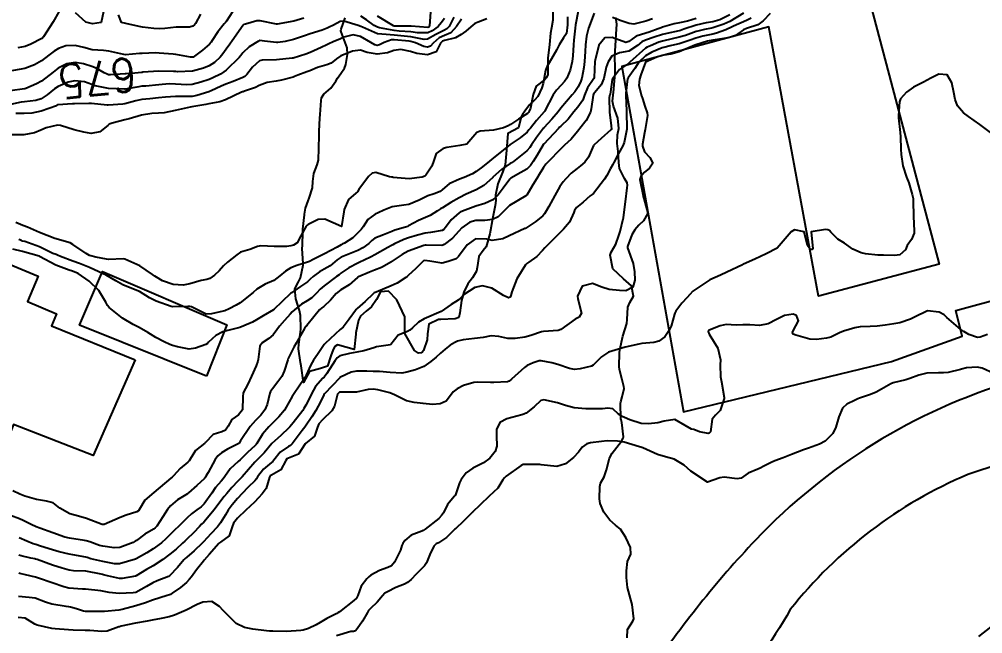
# Model space of a CAD drawing. Header units: metres. Extents: x 292545 to 299085, y 7450245 to 7463078.
# Drawn here: x 296069.5 to 296184.4, y 7459471.9 to 7459545.2 of the extents above; entities that cross this region are included whole.
import ezdxf
from ezdxf.enums import TextEntityAlignment as Align

# ---------------------------------------------------------------- set-up
doc = ezdxf.new("R2010")
doc.units = ezdxf.units.M
for name, color, linetype in [('Cotas', 45, 'Continuous'), ('Curvas de Nivel 1m', 11, 'Continuous'), ('Curvas de Nivel 5m', 15, 'Continuous'), ('Edificações', 30, 'Continuous'), ('Vias Primárias', 230, 'Continuous')]:
    doc.layers.add(name, color=color, linetype=linetype)
doc.styles.add('Style-STANDARD', font='STANDARD.shx')

msp = doc.modelspace()

# ---------------------------------------------------------------- linework, layer by layer
at = {"layer": 'Curvas de Nivel 1m', "flags": 128}
for points, elevation in [([(296095.26, 7459546.64), (296094.18, 7459544.99), (296094.03, 7459544.8), (296093.9, 7459544.66), (296093.12, 7459543.71), (296092.47, 7459542.68), (296092.35, 7459542.48), (296092.15, 7459542.23), (296091.31, 7459541.52), (296090.2, 7459540.7), (296090.15, 7459540.67), (296090.12, 7459540.67), (296090.09, 7459540.67), (296089.88, 7459540.7), (296088.13, 7459541.01), (296087.82, 7459541.04), (296086.13, 7459541.17), (296085.7, 7459541.18), (296084.13, 7459541.12), (296083.8, 7459541.11), (296082.13, 7459540.98), (296081.93, 7459541), (296080.13, 7459541.41), (296079.5, 7459541.46), (296078.13, 7459541.57), (296077.15, 7459541.85), (296076.14, 7459542.09), (296075, 7459542.02), (296074.14, 7459541.71), (296073.62, 7459541.41), (296072.97, 7459540.91), (296072.12, 7459540.26), (296071.28, 7459539.76), (296070.11, 7459539.33), (296068.1, 7459538.97)], 676), ([(296138, 7459545.94), (296137.36, 7459544.15), (296137.12, 7459543.19), (296137, 7459542.15), (296136.94, 7459541.34), (296136.86, 7459540.15), (296136.8, 7459539.46), (296136.56, 7459538.16), (296136.43, 7459537.82), (296136.09, 7459537.14), (296135.7, 7459536.54), (296135.38, 7459536.17), (296134.06, 7459534.58), (296133.74, 7459534.18), (296132.97, 7459533.27), (296132.02, 7459532.25), (296132.01, 7459532.23), (296131.99, 7459532.21), (296131.13, 7459531.1), (296130.54, 7459530.22), (296130.33, 7459529.89), (296130, 7459529.49), (296128.41, 7459528.25), (296128.15, 7459528.09), (296127.98, 7459527.98), (296126.97, 7459527.27), (296125.95, 7459526.35), (296125.92, 7459526.32), (296125.88, 7459526.28), (296124.87, 7459525.37), (296123.94, 7459524.87), (296122.74, 7459524.32), (296121.93, 7459523.9), (296120.93, 7459523.33), (296119.92, 7459522.71), (296119.69, 7459522.58), (296119.32, 7459522.36), (296118.46, 7459521.81), (296117.9, 7459521.56), (296117.08, 7459521.2), (296115.89, 7459520.55), (296115.79, 7459520.5), (296115.52, 7459520.4), (296114.26, 7459520.03), (296113.88, 7459519.88), (296112.91, 7459519.47), (296111.87, 7459519.08), (296111.51, 7459518.81), (296111.15, 7459518.46), (296110.41, 7459517.92), (296109.85, 7459517.63), (296109.02, 7459517.31), (296107.85, 7459516.82), (296107.36, 7459516.5), (296106.54, 7459515.8), (296105.83, 7459515.38), (296105.26, 7459515.09), (296104.51, 7459514.53), (296104.15, 7459514.19), (296103.81, 7459513.89), (296103.01, 7459513.34), (296101.93, 7459512.56), (296101.85, 7459512.51), (296101.79, 7459512.47), (296099.83, 7459510.59), (296099.8, 7459510.56), (296099.77, 7459510.54), (296098.54, 7459509.82), (296097.75, 7459509.34), (296097.28, 7459509.08), (296096.25, 7459508.63), (296095.74, 7459508.45), (296094.32, 7459508.07), (296093.74, 7459507.9), (296092.91, 7459507.49), (296092.03, 7459506.68), (296091.89, 7459506.51), (296091.72, 7459506.41), (296090.46, 7459505.95), (296089.71, 7459505.83), (296088.32, 7459506.11), (296087.72, 7459506.3), (296087.4, 7459506.41), (296086.72, 7459506.74), (296085.73, 7459507.26), (296084.79, 7459507.82), (296083.74, 7459508.43), (296083.04, 7459508.79), (296081.75, 7459509.54), (296080.18, 7459510.82), (296079.99, 7459511.04), (296079.78, 7459511.44), (296078.95, 7459512.84), (296077.8, 7459513.98), (296076.46, 7459514.86), (296075.82, 7459515.14), (296075.42, 7459515.27), (296073.83, 7459515.86), (296071.86, 7459516.92), (296071.84, 7459516.93), (296071.83, 7459516.94), (296069.85, 7459517.5), (296068.67, 7459517.77)], 669), ([(296133.07, 7459546.2), (296133.08, 7459545.1), (296132.92, 7459544.2), (296132.82, 7459543.54), (296132.68, 7459542.2), (296132.5, 7459540.58), (296132.49, 7459540.2), (296132.48, 7459538.58), (296132.31, 7459538.21), (296132.22, 7459538.08), (296132.1, 7459537.98), (296131.1, 7459537.21), (296130.75, 7459536.22), (296130.43, 7459534.6), (296130.28, 7459534.23), (296130.19, 7459534.09), (296130.05, 7459533.97), (296128.98, 7459533.3), (296128.03, 7459532.64), (296127.77, 7459532.51), (296127.2, 7459532.26), (296126.02, 7459531.97), (296124.44, 7459531.87), (296124.02, 7459531.68), (296122.83, 7459530.32), (296122, 7459530.13), (296120.43, 7459529.91), (296120, 7459529.8), (296119.17, 7459529.18), (296118.9, 7459528.36), (296118.64, 7459527.69), (296117.96, 7459526.62), (296117.84, 7459526.49), (296117.49, 7459526.38), (296115.95, 7459526.17), (296114.04, 7459526.34), (296113.95, 7459526.35), (296113.88, 7459526.35), (296113.61, 7459526.42), (296111.96, 7459526.93), (296111.56, 7459526.85), (296111.12, 7459526.45), (296109.94, 7459524.88), (296109.78, 7459524.63), (296109.59, 7459524.47), (296108.72, 7459523.69), (296108.2, 7459522.49), (296108.15, 7459522.24), (296107.88, 7459520.49), (296105.9, 7459521.37), (296105.1, 7459521.33), (296103.89, 7459520.72), (296103.78, 7459520.65), (296103.68, 7459520.54), (296103.04, 7459519.38), (296102.59, 7459518.55), (296102.15, 7459518.27), (296101.86, 7459518.17), (296101.37, 7459518.08), (296099.86, 7459518.09), (296098.27, 7459518.19), (296097.86, 7459518.1), (296096.95, 7459517.72), (296095.85, 7459517.41), (296095.39, 7459517.1), (296094.85, 7459516.65), (296094.28, 7459516.22), (296093.83, 7459515.77), (296093.3, 7459515.19), (296092.75, 7459514.67), (296092.2, 7459514.28), (296091.81, 7459514.17), (296091.15, 7459514.04), (296089.8, 7459513.66), (296089.02, 7459513.5), (296087.8, 7459513.55), (296086.53, 7459514.02), (296085.81, 7459514.44), (296085.62, 7459514.56), (296085.33, 7459514.76), (296083.83, 7459515.77), (296082.05, 7459516.58), (296081.84, 7459516.62), (296080.13, 7459516.53), (296079.84, 7459516.57), (296078.6, 7459516.84), (296077.99, 7459516.99), (296077.84, 7459517.04), (296077.42, 7459517.28), (296075.86, 7459518.35), (296075.51, 7459518.52), (296074.27, 7459518.89), (296073.86, 7459519.01), (296073.7, 7459519.06), (296071.88, 7459519.76), (296070.42, 7459520.4), (296069.89, 7459520.62), (296069.03, 7459520.95)], 671), ([(296074.18, 7459546.08), (296073.5, 7459544.9), (296072.33, 7459543.09), (296072.18, 7459542.92), (296072.17, 7459542.9), (296072.15, 7459542.9), (296070.84, 7459542.24), (296070.14, 7459541.96), (296069.28, 7459541.8)], 677), ([(296159.02, 7459545.89), (296158.18, 7459545.03), (296157.54, 7459544.55), (296156.17, 7459544.09), (296155.81, 7459543.93), (296154.86, 7459543.25), (296154.16, 7459543.04), (296153.25, 7459542.87), (296152.15, 7459542.71), (296151.54, 7459542.59), (296150.15, 7459542.14), (296150.03, 7459542.1), (296149.75, 7459542), (296148.14, 7459541.3), (296147.14, 7459541.03), (296146.13, 7459540.87), (296145.5, 7459540.68), (296144.12, 7459540.07), (296143.59, 7459538.58), (296143.41, 7459538.07), (296143.34, 7459537.32), (296143.67, 7459536.07), (296143.77, 7459535.76), (296144.06, 7459534.83), (296144.33, 7459534.06), (296144.39, 7459533.72), (296144.1, 7459532.07), (296144.02, 7459531.67), (296143.78, 7459530.3), (296143.78, 7459530.07), (296144, 7459529.39), (296144.65, 7459528.72), (296145.03, 7459528.05), (296144.61, 7459527.43), (296143.97, 7459526.91), (296143.59, 7459526.44), (296143.48, 7459526.07), (296143.85, 7459524.16), (296143.87, 7459524.07), (296143.93, 7459523.84), (296144.41, 7459522.06), (296143.89, 7459521.15), (296143.34, 7459520.63), (296142.87, 7459520.08), (296142.49, 7459519.47), (296141.98, 7459518.09), (296142.01, 7459517.94), (296142.66, 7459516.08), (296142.84, 7459515.07), (296142.87, 7459514.08), (296142.64, 7459513.24), (296141.8, 7459512.82), (296141.05, 7459512.85), (296139.8, 7459512.96), (296138.94, 7459513.26), (296137.81, 7459513.69), (296136.58, 7459513.38), (296136.04, 7459512.16), (296136.08, 7459511.86), (296136.52, 7459510.15), (296136.23, 7459509.68), (296135.76, 7459509.41), (296134.06, 7459508.19), (296133.74, 7459508.06), (296131.99, 7459507.96), (296131.74, 7459507.92), (296130.48, 7459507.48), (296129.73, 7459507.3), (296128.61, 7459507.12), (296127.73, 7459507.11), (296126.66, 7459507.35), (296125.73, 7459507.43), (296124.77, 7459507.25), (296123.73, 7459507.12), (296122.39, 7459506.98), (296121.73, 7459506.79), (296121.41, 7459506.65), (296120.86, 7459506.34), (296120.23, 7459505.83), (296119.71, 7459505.38), (296119.16, 7459504.9), (296118.53, 7459504.37), (296117.69, 7459503.8), (296116.69, 7459503.39), (296115.68, 7459503.09), (296115.09, 7459502.99), (296113.68, 7459503.06), (296112.42, 7459503.18), (296111.68, 7459503.2), (296110.92, 7459503.21), (296109.68, 7459503.23), (296109.05, 7459503.11), (296107.77, 7459502.49), (296107.7, 7459502.46), (296107.67, 7459502.43), (296105.87, 7459500.52), (296105.78, 7459500.39), (296105.65, 7459500.11), (296105.11, 7459499.04), (296104.83, 7459498.53), (296104.35, 7459497.79), (296103.6, 7459496.67), (296103.52, 7459496.54), (296103.21, 7459496.16), (296101.99, 7459494.56), (296101.8, 7459494.35), (296101.58, 7459494.22), (296100.58, 7459493.57), (296099.8, 7459492.59), (296099.7, 7459492.44), (296099.55, 7459492.33), (296098.59, 7459491.55), (296097.88, 7459490.61), (296097.74, 7459490.39), (296097.53, 7459490.16), (296096.74, 7459489.39), (296096.03, 7459488.63), (296095.5, 7459488.05), (296094.85, 7459487.29), (296094.37, 7459486.65), (296094.03, 7459486.1), (296093.47, 7459485.14), (296093.11, 7459484.67), (296092.3, 7459483.82), (296091.44, 7459482.86), (296091.35, 7459482.77), (296091.27, 7459482.69), (296090.31, 7459481.81), (296089.42, 7459481.03), (296089.25, 7459480.88), (296089.09, 7459480.71), (296088.32, 7459479.8), (296087.39, 7459478.81), (296087.27, 7459478.73), (296085.91, 7459478.22), (296085.38, 7459477.97), (296084.62, 7459477.53), (296083.36, 7459476.82), (296083.33, 7459476.82), (296083.03, 7459476.79), (296081.36, 7459476.72), (296080.16, 7459476.82), (296079.37, 7459476.97), (296079.2, 7459477), (296077.37, 7459477.22), (296076.99, 7459477.23), (296075.37, 7459477.33), (296074.78, 7459477.48), (296073.38, 7459477.97), (296071.76, 7459478.54), (296071.39, 7459478.66), (296070.2, 7459478.94), (296069.52, 7459479.07), (296069.39, 7459479.11)], 664), ([(296155.84, 7459545.93), (296154.18, 7459544.94), (296153.5, 7459544.63), (296152.18, 7459544.2), (296151.99, 7459544.16), (296151.16, 7459543.98), (296150.36, 7459543.8), (296150.17, 7459543.74), (296148.89, 7459543.28), (296148.16, 7459543.06), (296147.32, 7459542.86), (296146.15, 7459542.6), (296145.73, 7459542.47), (296144.75, 7459542.05), (296144.33, 7459541.87), (296144.14, 7459541.75), (296142.26, 7459540.09), (296142.2, 7459540.02), (296142.12, 7459539.94), (296141.02, 7459539.2), (296140.21, 7459538.11), (296140.18, 7459538.03), (296140.09, 7459537.42), (296139.91, 7459536.28), (296139.86, 7459536.11), (296139.79, 7459535.84), (296139.85, 7459534.11), (296140.03, 7459532.51), (296140.07, 7459532.11), (296140.07, 7459532.07), (296140.02, 7459532.01), (296138.86, 7459530.97), (296138, 7459530.22), (296137.97, 7459530.18), (296137.94, 7459530.14), (296137.36, 7459528.77), (296136.9, 7459528.15), (296136.4, 7459527.73), (296135.97, 7459527.41), (296135.29, 7459526.84), (296134.62, 7459526.17), (296134.31, 7459525.81), (296133.94, 7459525.27), (296133.31, 7459524.19), (296132.6, 7459522.88), (296132.23, 7459522.21), (296132.11, 7459522.01), (296131.91, 7459521.77), (296131.06, 7459521.06), (296129.88, 7459520.27), (296129.85, 7459520.26), (296129.76, 7459520.23), (296127.87, 7459519.38), (296127.11, 7459519.03), (296125.87, 7459518.82), (296125.2, 7459518.96), (296123.87, 7459519.03), (296122.89, 7459518.31), (296121.85, 7459516.89), (296121.54, 7459516.64), (296120.73, 7459516.34), (296120.06, 7459516.13), (296119.84, 7459516.12), (296118.43, 7459516.36), (296117.84, 7459516.42), (296117.66, 7459516.37), (296116.75, 7459515.47), (296115.82, 7459514.63), (296115.7, 7459514.52), (296115.56, 7459514.4), (296114.51, 7459513.71), (296113.8, 7459513.4), (296112, 7459512.65), (296111.79, 7459512.55), (296111.73, 7459512.51), (296111.65, 7459512.45), (296110.69, 7459511.55), (296109.77, 7459510.68), (296109.65, 7459510.58), (296109.54, 7459510.47), (296108.8, 7459509.43), (296108.08, 7459508.49), (296107.9, 7459508.33), (296107.74, 7459508.21), (296105.94, 7459506.52), (296105.83, 7459506.41), (296105.72, 7459506.27), (296105.01, 7459505.22), (296104.56, 7459504.53), (296104.24, 7459503.99), (296103.67, 7459502.74), (296103.58, 7459502.54), (296103.44, 7459502.31), (296102.24, 7459500.56), (296102.01, 7459500.2), (296101.64, 7459499.56), (296101.28, 7459498.93), (296101.07, 7459498.58), (296100.42, 7459497.77), (296099.61, 7459496.97), (296099.41, 7459496.78), (296099.22, 7459496.59), (296098.47, 7459495.72), (296097.8, 7459494.61), (296097.71, 7459494.48), (296097.58, 7459494.36), (296096.67, 7459493.52), (296095.79, 7459492.64), (296095.55, 7459492.43), (296094.62, 7459491.57), (296093.98, 7459490.66), (296093.79, 7459490.39), (296093.52, 7459490.1), (296092.86, 7459489.33), (296092.41, 7459488.68), (296091.49, 7459487.4), (296091.14, 7459487.04), (296090.65, 7459486.7), (296089.99, 7459486.19), (296089.47, 7459485.71), (296088.97, 7459485.21), (296088.47, 7459484.72), (296087.95, 7459484.24), (296087.45, 7459483.74), (296086.95, 7459483.22), (296086.4, 7459482.75), (296085.43, 7459482.04), (296084.65, 7459481.54), (296083.41, 7459480.83), (296083.31, 7459480.78), (296081.41, 7459480.24), (296080.83, 7459480.23), (296079.41, 7459480.51), (296078, 7459480.84), (296077.55, 7459480.98), (296077.41, 7459481.02), (296075.85, 7459481.31), (296075.42, 7459481.4), (296074.22, 7459481.69), (296073.42, 7459481.91), (296071.98, 7459482.36), (296071.43, 7459482.53), (296071.13, 7459482.63), (296070.37, 7459482.94), (296069.44, 7459483.33)], 666), ([(296079.49, 7459546.14), (296079.21, 7459544.83), (296078.17, 7459544.67), (296077.4, 7459544.86), (296076.18, 7459545.99)], 677), ([(296118.48, 7459546.08), (296118.37, 7459544.37), (296118.28, 7459544.26), (296118.17, 7459544.23), (296116.2, 7459544.37), (296116.17, 7459544.37), (296114.21, 7459544.39), (296114.17, 7459544.39), (296114.07, 7459544.42), (296112.18, 7459545.58)], 676), ([(296125.22, 7459545.25), (296124.18, 7459544.87), (296123.8, 7459544.69), (296123.32, 7459544.31), (296122.7, 7459543.78), (296122.16, 7459543.39), (296121.48, 7459543), (296120.15, 7459542.68), (296119.91, 7459542.59), (296119.7, 7459542.35), (296119.17, 7459541.33), (296118.13, 7459540.98), (296116.87, 7459541.13), (296116.13, 7459541.34), (296114.96, 7459541.58), (296114.13, 7459541.46), (296113.36, 7459541.2), (296112.13, 7459541.05), (296110.93, 7459541.25), (296110.13, 7459541.5), (296109.21, 7459541.4), (296108.13, 7459540.98), (296107.79, 7459540.83), (296107.28, 7459540.5), (296106.65, 7459539.97), (296106.12, 7459539.76), (296105.02, 7459539.43), (296104.11, 7459539.06), (296103.73, 7459538.92), (296102.68, 7459538.55), (296102.28, 7459538.37), (296102.1, 7459538.3), (296100.73, 7459537.94), (296100.09, 7459537.83), (296099.02, 7459537.67), (296098.08, 7459537.32), (296097.61, 7459537.08), (296096.33, 7459536.63), (296096.14, 7459536.56), (296096.07, 7459536.54), (296095.95, 7459536.51), (296094.06, 7459535.61), (296093.37, 7459535.36), (296092.06, 7459535.11), (296091.69, 7459535.05), (296090.05, 7459534.74), (296089.83, 7459534.7), (296088.05, 7459534.32), (296086.73, 7459534.06), (296086.05, 7459534.01), (296085.26, 7459533.98), (296084.04, 7459533.75), (296082.58, 7459533.34), (296082.04, 7459533.19), (296080.53, 7459532.82), (296080.17, 7459532.68), (296080.03, 7459532.55), (296079.06, 7459531.79), (296078.01, 7459531.59), (296077.15, 7459531.73), (296076.02, 7459532.02), (296074.38, 7459532.53), (296074.03, 7459532.58), (296072.67, 7459532.27), (296072.02, 7459531.98), (296071.29, 7459531.65), (296070.01, 7459531.4), (296069.54, 7459531.42), (296068.01, 7459531.4)], 672), ([(296121.3, 7459545.45), (296120.71, 7459544.34), (296120.45, 7459544.06), (296120.17, 7459543.92), (296119.13, 7459543.39), (296118.15, 7459542.82), (296117.76, 7459542.77), (296116.15, 7459543.11), (296115.37, 7459543.2), (296114.16, 7459543.32), (296113.21, 7459543.38), (296112.16, 7459543.46), (296110.39, 7459544.25), (296110.17, 7459544.35), (296109.86, 7459544.47), (296108.18, 7459544.99), (296107.74, 7459544.93), (296106.93, 7459544.5), (296106.43, 7459544.25), (296106.17, 7459544.13), (296105.56, 7459543.91), (296104.16, 7459543.46), (296103.49, 7459543.22), (296102.16, 7459542.79), (296101.16, 7459542.57), (296100.3, 7459542.44), (296100.15, 7459542.44), (296098.72, 7459542.6), (296098.15, 7459542.67), (296098.1, 7459542.66), (296098, 7459542.61), (296096.87, 7459541.9), (296096.13, 7459541.21), (296095.88, 7459540.88), (296095.67, 7459540.64), (296094.11, 7459539.14), (296093.85, 7459538.92), (296093.44, 7459538.67), (296092.55, 7459538.22), (296092.09, 7459538.02), (296091.1, 7459537.68), (296090.08, 7459537.41), (296089.42, 7459537.38), (296088.08, 7459537.48), (296087.33, 7459537.49), (296086.08, 7459537.38), (296084.56, 7459537.24), (296084.09, 7459537.21), (296083.71, 7459537.16), (296082.08, 7459536.88), (296082.02, 7459536.87), (296080.08, 7459536.96), (296078.52, 7459537.27), (296078.09, 7459537.42), (296077.22, 7459537.73), (296076.09, 7459537.87), (296075.28, 7459537.68), (296074.09, 7459537.19), (296073.64, 7459536.9), (296072.79, 7459536.19), (296072.07, 7459535.73), (296071.45, 7459535.53), (296070.06, 7459535.35), (296069.7, 7459535.3), (296068.05, 7459534.97)], 674), ([(296154.19, 7459545.73), (296153, 7459545.15), (296152.18, 7459544.9), (296151.39, 7459544.77), (296150.18, 7459544.49), (296148.72, 7459544.01), (296148.32, 7459543.87), (296148.17, 7459543.83), (296146.7, 7459543.5), (296146.16, 7459543.37), (296145.16, 7459543.05), (296144.15, 7459542.71), (296143.7, 7459542.51), (296143.19, 7459542.07), (296142.14, 7459541.41), (296141.04, 7459541.19), (296140.13, 7459540.8), (296139.67, 7459540.12), (296139.46, 7459539.47), (296139.15, 7459538.12), (296138.85, 7459537.37), (296138.08, 7459536.45), (296137.94, 7459536.28), (296137.89, 7459536.14), (296137.67, 7459534.53), (296137.56, 7459534.14), (296137.06, 7459533.13), (296136.3, 7459532.16), (296136.17, 7459532.01), (296136.02, 7459531.82), (296135.27, 7459530.91), (296134.47, 7459530.18), (296134.23, 7459529.95), (296134, 7459529.71), (296132.53, 7459528.2), (296132.26, 7459527.93), (296131.97, 7459527.53), (296131.47, 7459526.7), (296131.16, 7459526.22), (296130.71, 7459525.46), (296129.97, 7459524.23), (296129.95, 7459524.21), (296129.93, 7459524.19), (296129.85, 7459524.15), (296127.92, 7459522.97), (296127.55, 7459522.64), (296127.22, 7459522.27), (296126.55, 7459521.62), (296125.9, 7459521.3), (296124.98, 7459521.2), (296123.9, 7459521.19), (296123.2, 7459521), (296122.23, 7459520.32), (296121.88, 7459519.94), (296121.12, 7459519.08), (296120.13, 7459518.35), (296119.96, 7459518.25), (296119.86, 7459518.22), (296117.98, 7459518.25), (296117.86, 7459518.24), (296117.7, 7459518.21), (296115.85, 7459517.54), (296115.1, 7459517.16), (296114.05, 7459516.42), (296113.93, 7459516.33), (296113.84, 7459516.25), (296112.66, 7459515.61), (296111.83, 7459515.29), (296111.22, 7459515.05), (296109.92, 7459514.47), (296109.85, 7459514.43), (296109.81, 7459514.4), (296108.78, 7459513.51), (296107.8, 7459512.94), (296107.25, 7459512.5), (296106.59, 7459511.7), (296105.77, 7459510.95), (296105.53, 7459510.76), (296105.26, 7459510.53), (296104.57, 7459509.72), (296103.74, 7459508.66), (296103.69, 7459508.6), (296103.65, 7459508.54), (296103.49, 7459508.3), (296102.48, 7459506.56), (296102.21, 7459506.07), (296101.7, 7459505.07), (296101.54, 7459504.72), (296101.49, 7459504.57), (296101.04, 7459503.22), (296100.75, 7459502.58), (296100.31, 7459501.94), (296099.66, 7459501.12), (296099.43, 7459500.81), (296099.34, 7459500.59), (296099, 7459499.23), (296098.75, 7459498.6), (296098.26, 7459497.96), (296097.61, 7459497.33), (296096.99, 7459496.62), (296095.85, 7459494.9), (296095.68, 7459494.64), (296095.64, 7459494.59), (296095.58, 7459494.55), (296094.29, 7459493.93), (296093.57, 7459493.5), (296093.12, 7459493.11), (296092.81, 7459492.67), (296091.97, 7459491.12), (296091.72, 7459490.69), (296091.65, 7459490.57), (296091.53, 7459490.42), (296090.65, 7459489.57), (296089.65, 7459488.71), (296089.57, 7459488.64), (296089.5, 7459488.6), (296088.34, 7459487.88), (296087.49, 7459487.16), (296087.14, 7459486.74), (296086.58, 7459485.85), (296085.86, 7459484.75), (296085.67, 7459484.54), (296085.46, 7459484.38), (296084.43, 7459483.79), (296083.44, 7459483.04), (296083.29, 7459482.93), (296083.03, 7459482.78), (296081.43, 7459482.19), (296080.76, 7459482.14), (296079.43, 7459482.33), (296079.02, 7459482.43), (296077.88, 7459482.85), (296077.44, 7459483), (296077.25, 7459483.04), (296075.44, 7459483.29), (296074.9, 7459483.42), (296073.45, 7459483.93), (296071.89, 7459484.49), (296071.46, 7459484.65), (296070.86, 7459484.93), (296069.93, 7459485.41), (296069.47, 7459485.6), (296068.42, 7459486.01)], 667), ([(296150.19, 7459545.3), (296149.16, 7459544.98), (296148.18, 7459544.76), (296147.57, 7459544.64), (296146.18, 7459544.26), (296146.02, 7459544.2), (296145.66, 7459544.05), (296144.57, 7459543.65), (296144.17, 7459543.55), (296143.04, 7459543.19), (296142.15, 7459542.54), (296141.8, 7459542.45), (296140.16, 7459543.04), (296139.3, 7459542.98), (296138.57, 7459542.13), (296138.12, 7459540.31), (296138.11, 7459540.15), (296138, 7459538.24), (296137.97, 7459538.14), (296137.22, 7459537.01), (296136.88, 7459536.15), (296136.66, 7459535.56), (296136.06, 7459534.72), (296135.61, 7459534.16), (296134.91, 7459533.3), (296134.03, 7459532.46), (296133.88, 7459532.32), (296133.76, 7459532.18), (296132, 7459530.32), (296131.95, 7459530.26), (296131.92, 7459530.21), (296131.21, 7459529), (296130.73, 7459528.22), (296130.43, 7459527.77), (296129.97, 7459527.34), (296129.29, 7459526.91), (296128.09, 7459526.26), (296127.95, 7459526.14), (296127.17, 7459525.04), (296126.55, 7459524.27), (296126.26, 7459523.95), (296125.93, 7459523.66), (296124.98, 7459523.23), (296123.92, 7459522.9), (296122.33, 7459522.32), (296122.04, 7459522.2), (296121.91, 7459522.13), (296120.96, 7459521.27), (296120.28, 7459520.35), (296120.1, 7459520.13), (296119.88, 7459520), (296118.48, 7459519.76), (296117.88, 7459519.68), (296116.95, 7459519.46), (296115.87, 7459519.13), (296115.33, 7459518.94), (296114.21, 7459518.42), (296113.99, 7459518.29), (296113.86, 7459518.22), (296113.41, 7459517.97), (296111.85, 7459517.12), (296111.42, 7459516.88), (296110.6, 7459516.46), (296110.09, 7459516.22), (296109.84, 7459516.1), (296108.75, 7459515.56), (296107.82, 7459514.9), (296107.59, 7459514.72), (296107.27, 7459514.5), (296105.8, 7459513.42), (296105.33, 7459512.99), (296104.9, 7459512.53), (296104.34, 7459511.98), (296103.78, 7459511.61), (296103.11, 7459511.22), (296102.26, 7459510.56), (296102.02, 7459510.31), (296101.76, 7459510.02), (296101.08, 7459509.25), (296100.5, 7459508.58), (296100.18, 7459508.15), (296099.73, 7459507.57), (296099.2, 7459507.12), (296098.42, 7459506.6), (296098.13, 7459506.19), (296097.93, 7459504.61), (296097.89, 7459504.41), (296097.69, 7459503.85), (296097.16, 7459502.62), (296096.71, 7459501.67), (296096.17, 7459500.63), (296096.11, 7459500.17), (296096.08, 7459498.63), (296095.62, 7459498.02), (296094.79, 7459497.47), (296094.37, 7459496.65), (296094.05, 7459496.2), (296093.6, 7459496), (296092.59, 7459495.67), (296091.61, 7459494.68), (296091.6, 7459494.66), (296091.58, 7459494.64), (296090.49, 7459493.78), (296089.85, 7459492.71), (296089.73, 7459492.53), (296089.55, 7459492.37), (296088.64, 7459491.62), (296087.84, 7459490.73), (296087.68, 7459490.58), (296087.53, 7459490.47), (296085.51, 7459488.76), (296084.43, 7459487.84), (296083.8, 7459486.78), (296083.67, 7459486.58), (296083.48, 7459486.46), (296082.22, 7459486.05), (296081.47, 7459485.75), (296079.58, 7459484.95), (296079.46, 7459484.92), (296079.35, 7459484.95), (296077.47, 7459485.64), (296076.53, 7459485.92), (296075.48, 7459486.21), (296074.3, 7459486.89), (296073.49, 7459487.52), (296072.69, 7459487.72), (296071.5, 7459487.93), (296070.12, 7459488.32), (296069.51, 7459488.55), (296068.69, 7459488.96)], 668), ([(296122.18, 7459545.22), (296121.61, 7459544.33), (296120.93, 7459543.57), (296120.16, 7459543.26), (296119.52, 7459542.99), (296118.82, 7459542.36), (296118.51, 7459542), (296118.14, 7459541.88), (296117.71, 7459541.95), (296116.69, 7459542.39), (296116.15, 7459542.55), (296115.97, 7459542.58), (296114.15, 7459542.75), (296113.83, 7459542.74), (296112.98, 7459542.43), (296112.43, 7459542.15), (296112.14, 7459542.09), (296111.86, 7459542.16), (296111.39, 7459542.45), (296110.15, 7459543.15), (296109.29, 7459543.34), (296108.15, 7459543.06), (296107.76, 7459542.88), (296106.89, 7459542.5), (296106.37, 7459542.27), (296106.14, 7459542.16), (296105.45, 7459541.83), (296104.13, 7459541.24), (296103.63, 7459541.05), (296102.12, 7459540.58), (296102.11, 7459540.58), (296101.99, 7459540.56), (296100.12, 7459540.35), (296098.41, 7459540.32), (296098.12, 7459540.23), (296097.26, 7459539.47), (296096.58, 7459538.63), (296096.34, 7459538.38), (296096.1, 7459538.25), (296094.95, 7459537.79), (296094.08, 7459537.46), (296093.52, 7459537.23), (296092.36, 7459536.68), (296092.16, 7459536.59), (296092.07, 7459536.55), (296090.64, 7459536.12), (296090.07, 7459536), (296089.32, 7459535.97), (296088.07, 7459535.99), (296086.88, 7459535.93), (296086.06, 7459535.84), (296085.02, 7459535.73), (296084.07, 7459535.62), (296083.36, 7459535.49), (296082.06, 7459535.11), (296081.8, 7459535.06), (296080.05, 7459534.94), (296079.94, 7459534.94), (296078.06, 7459535.14), (296077.75, 7459535.16), (296076.06, 7459535.12), (296075.82, 7459535.11), (296074.05, 7459534.98), (296073.99, 7459534.95), (296073.88, 7459534.89), (296072.05, 7459534.23), (296070.95, 7459534.02), (296070.04, 7459533.98), (296069.05, 7459533.96)], 673), ([(296091.07, 7459545.8), (296090.47, 7459544.7), (296090.35, 7459544.52), (296090.17, 7459544.38), (296089.74, 7459544.28), (296088.17, 7459544.25), (296086.82, 7459544.09), (296086.17, 7459544.06), (296085.52, 7459544.11), (296084.17, 7459544.27), (296083.74, 7459544.35), (296082.17, 7459544.69), (296081.65, 7459544.81), (296081.27, 7459545.72)], 677), ([(296134.85, 7459545.49), (296134.82, 7459544.53), (296134.7, 7459543.49), (296134.35, 7459542.99), (296133.84, 7459542.17), (296133.53, 7459541.5), (296133.09, 7459540.78), (296132.37, 7459539.52), (296132.23, 7459539.1), (296131.94, 7459537.53), (296131.78, 7459537.01), (296131.3, 7459536), (296130.9, 7459535.54), (296130.32, 7459534.98), (296129.74, 7459534.24), (296129.45, 7459533.84), (296129.33, 7459533.55), (296129.01, 7459532.27), (296127.71, 7459531.57), (296127.57, 7459529.57), (296127.39, 7459527.85), (296127.33, 7459527.58), (296127.12, 7459527.04), (296126.54, 7459525.59), (296126.26, 7459524.22), (296126.27, 7459523.59), (296126.22, 7459522.98), (296125.94, 7459521.59), (296125.57, 7459519.6), (296125.12, 7459518.04), (296124.79, 7459517.61), (296124.26, 7459516.89), (296124.05, 7459515.61), (296123.99, 7459515.15), (296123.51, 7459514.34), (296122.97, 7459513.63), (296122.49, 7459512.64), (296122.19, 7459511.64), (296121.99, 7459510.18), (296121.87, 7459509.64), (296121.45, 7459509.47), (296119.72, 7459509.4), (296119.45, 7459509.39), (296118.3, 7459508.83), (296118.14, 7459507.68), (296118.12, 7459506.98), (296117.67, 7459505.69), (296117.56, 7459505.53), (296117.4, 7459505.41), (296117.08, 7459505.37), (296116.57, 7459505.7), (296115.43, 7459507.72), (296115.45, 7459509.72), (296114.47, 7459511.73), (296113.49, 7459512.78), (296112.55, 7459512.69), (296112.07, 7459511.76), (296111.46, 7459510.88), (296110.84, 7459510.4), (296110.16, 7459509.78), (296109.91, 7459509.32), (296109.6, 7459507.79), (296109.58, 7459507.64), (296109.4, 7459505.79), (296107.41, 7459506.36), (296107.07, 7459506.15), (296106.89, 7459505.82), (296106.62, 7459505.05), (296106.2, 7459503.83), (296105.38, 7459503.56), (296104.06, 7459503.17), (296103.36, 7459501.86), (296103.09, 7459503.86), (296102.99, 7459504.26), (296102.76, 7459505.87), (296102.81, 7459506.46), (296102.99, 7459507.86), (296103.02, 7459508.28), (296103.01, 7459509.86), (296102.87, 7459510.46), (296102.42, 7459511.87), (296102.32, 7459513.05), (296102.74, 7459513.87), (296103.01, 7459514.36), (296103.31, 7459515.86), (296103.3, 7459516.08), (296103.21, 7459517.86), (296103.22, 7459518.2), (296103.27, 7459519.86), (296103.29, 7459520.15), (296103.48, 7459521.86), (296103.49, 7459521.96), (296103.6, 7459522.66), (296103.92, 7459523.55), (296104.03, 7459523.86), (296104.41, 7459525.08), (296104.45, 7459525.85), (296104.59, 7459526.79), (296104.99, 7459527.84), (296105.13, 7459528.38), (296105.2, 7459529.84), (296105.22, 7459531.35), (296105.22, 7459531.84), (296105.29, 7459533.39), (296105.32, 7459533.84), (296105.45, 7459535.52), (296105.51, 7459535.83), (296105.77, 7459536.26), (296106.62, 7459536.98), (296107.2, 7459537.82), (296107.42, 7459538.19), (296107.8, 7459538.75), (296108.23, 7459539.38), (296108.39, 7459539.8), (296108.61, 7459541.01), (296108.55, 7459541.8), (296107.85, 7459543.71), (296107.82, 7459543.81), (296107.82, 7459543.84), (296107.86, 7459544.02), (296108.31, 7459545.37)], 662), ([(296141.94, 7459471.4), (296142.01, 7459472.41), (296142.62, 7459473.39), (296142.73, 7459473.69), (296142.53, 7459475.4), (296142.34, 7459476.11), (296141.98, 7459477.4), (296141.86, 7459478.62), (296141.87, 7459479.4), (296142, 7459480.51), (296142.4, 7459481.4), (296142.36, 7459482.17), (296141.79, 7459483.4), (296141.15, 7459484.36), (296140.58, 7459484.84), (296139.9, 7459485.43), (296139.18, 7459486.4), (296138.73, 7459487.44), (296138.66, 7459487.98), (296138.69, 7459489.45), (296138.79, 7459489.88), (296139.22, 7459490.63), (296139.49, 7459491.44), (296139.85, 7459492.84), (296140.16, 7459493.43), (296141.28, 7459494.88), (296141.47, 7459495.22), (296141.51, 7459495.41), (296141.31, 7459497.1), (296141.24, 7459497.41), (296141.2, 7459497.52), (296141.17, 7459499.41), (296141.19, 7459499.56), (296141.34, 7459500.18), (296141.59, 7459501.16), (296141.57, 7459501.41), (296141.36, 7459502.18), (296141.05, 7459503.41), (296141.01, 7459503.79), (296141.03, 7459505.41), (296141.06, 7459505.76), (296141.42, 7459507.41), (296141.93, 7459508.92), (296141.96, 7459509.4), (296142.02, 7459510.86), (296142.27, 7459511.4), (296142.71, 7459512.17), (296142.46, 7459513.4), (296141.51, 7459514.25), (296140.26, 7459515.42), (296139.91, 7459517.06), (296140.06, 7459517.42), (296140.61, 7459518.36), (296140.96, 7459519.42), (296141.1, 7459519.89), (296141.48, 7459521.41), (296141.5, 7459521.51), (296141.6, 7459522.19), (296141.75, 7459523.41), (296141.96, 7459525.09), (296141.99, 7459525.4), (296141.95, 7459525.71), (296141.65, 7459526.2), (296141.05, 7459527.42), (296140.96, 7459528.13), (296140.88, 7459529.42), (296140.74, 7459530.39), (296140.8, 7459531.42), (296140.97, 7459532.17), (296140.83, 7459533.42), (296140.34, 7459534.84), (296140.22, 7459535.43), (296140.35, 7459536.85), (296140.4, 7459537.42), (296140.51, 7459538.71), (296140.51, 7459539.42), (296140.48, 7459540.77), (296140.52, 7459541.42), (296140.59, 7459542.67), (296140.64, 7459543.42), (296140.7, 7459544.6), (296140.61, 7459545.42)], 662), ([(296144.99, 7459545.25), (296144.18, 7459544.96), (296142.73, 7459544.63), (296142.18, 7459544.69), (296141.25, 7459545.03), (296140.19, 7459545.43)], 669), ([(296185.45, 7459531.58), (296184.03, 7459532.63), (296182.66, 7459533.6), (296182.05, 7459534.05), (296181.33, 7459534.89), (296181.07, 7459535.63), (296180.92, 7459536.46), (296180.66, 7459537.63), (296180.11, 7459538.56), (296179.11, 7459538.65), (296178.1, 7459538.12), (296177.8, 7459537.96), (296177.22, 7459537.67), (296176.09, 7459537.09), (296175.27, 7459536.51), (296174.55, 7459535.71), (296174.43, 7459535.35), (296174.3, 7459533.71), (296174.32, 7459533.44), (296174.51, 7459531.71), (296174.54, 7459531.19), (296174.58, 7459529.7), (296174.61, 7459529.09), (296174.81, 7459527.7), (296175.28, 7459526.37), (296175.54, 7459525.69), (296175.94, 7459524.28), (296176.05, 7459523.81), (296176.07, 7459523.69), (296176.07, 7459523.55), (296176.11, 7459521.69), (296176.18, 7459519.98), (296176.16, 7459519.69), (296175.88, 7459518.94), (296175.36, 7459518.2), (296175.13, 7459517.7), (296174.46, 7459517.1), (296173.85, 7459517.01), (296172.52, 7459517.05), (296171.85, 7459517.07), (296170.38, 7459517.23), (296169.86, 7459517.33), (296168.88, 7459517.77), (296167.87, 7459518.49), (296167.06, 7459518.98), (296166.23, 7459519.8), (296166.07, 7459520), (296165.89, 7459520.09), (296165.59, 7459520.11), (296163.88, 7459519.83), (296164.08, 7459517.83), (296163.96, 7459517.73), (296163.86, 7459517.73), (296163.73, 7459517.83), (296163.47, 7459518.23), (296163.05, 7459519.84), (296161.89, 7459520.07), (296161.52, 7459519.86), (296159.86, 7459517.88), (296158.53, 7459517.22), (296157.85, 7459516.9), (296157.16, 7459516.59), (296155.83, 7459515.99), (296155.79, 7459515.97), (296155.69, 7459515.92), (296153.82, 7459515.03), (296153.09, 7459514.69), (296151.81, 7459514.11), (296151.57, 7459513.97), (296149.8, 7459512.77), (296149.42, 7459512.38), (296149.11, 7459512.01), (296148.48, 7459511.32), (296147.77, 7459510.38), (296147.63, 7459510.15), (296147.59, 7459510.02), (296147.18, 7459508.59), (296146.93, 7459508.03), (296146.45, 7459507.31), (296145.72, 7459506.8), (296145.12, 7459506.65), (296143.72, 7459506.52), (296143.34, 7459506.45), (296141.71, 7459506.09), (296139.71, 7459505.48), (296138.88, 7459504.95), (296138.08, 7459504.14), (296137.89, 7459503.94), (296137.69, 7459503.84), (296136.34, 7459503.5), (296135.69, 7459503.41), (296135.08, 7459503.56), (296133.69, 7459504.01), (296132.95, 7459504.2), (296131.7, 7459504.46), (296131.46, 7459504.45), (296130.76, 7459504.22), (296130.03, 7459503.89), (296129.69, 7459503.65), (296128.14, 7459502.25), (296127.89, 7459502.04), (296127.67, 7459501.96), (296126.06, 7459501.88), (296125.67, 7459501.87), (296124.06, 7459501.9), (296123.67, 7459501.87), (296122.45, 7459501.53), (296121.66, 7459501.13), (296121.22, 7459500.77), (296120.9, 7459500.34), (296120.35, 7459499.63), (296119.64, 7459499.31), (296118.75, 7459499.25), (296117.64, 7459499.35), (296116.54, 7459499.49), (296115.64, 7459499.7), (296114.22, 7459500.41), (296113.66, 7459500.64), (296112.2, 7459500.99), (296111.66, 7459501.06), (296111.07, 7459501.05), (296109.66, 7459500.73), (296109.41, 7459500.71), (296107.66, 7459500.7), (296107.42, 7459500.49), (296107.06, 7459499.06), (296106.74, 7459498.5), (296105.61, 7459497.42), (296105.2, 7459496.93), (296105.03, 7459496.53), (296104.65, 7459495.47), (296103.58, 7459494.58), (296103.55, 7459494.54), (296102.77, 7459493.34), (296101.56, 7459492.85), (296101.37, 7459492.76), (296101.26, 7459492.57), (296100.66, 7459491.46), (296099.54, 7459490.83), (296099.39, 7459490.74), (296099.31, 7459490.59), (296098.88, 7459489.23), (296098.44, 7459488.6), (296097.98, 7459488.12), (296097.49, 7459487.61), (296096.46, 7459486.63), (296095.47, 7459485.68), (296095.02, 7459485.09), (296094.86, 7459484.65), (296094.49, 7459483.6), (296093.44, 7459482.82), (296093.34, 7459482.76), (296093.25, 7459482.66), (296092.09, 7459481.35), (296091.52, 7459480.69), (296091.41, 7459480.56), (296090.58, 7459479.52), (296089.99, 7459478.7), (296089.73, 7459478.36), (296089.38, 7459478.02), (296088.67, 7459477.42), (296087.7, 7459476.73), (296087.49, 7459476.6), (296087.36, 7459476.54), (296087.1, 7459476.47), (296085.35, 7459475.89), (296084.52, 7459475.6), (296083.35, 7459475.25), (296081.73, 7459474.8), (296081.34, 7459474.72), (296079.6, 7459474.57), (296079.34, 7459474.55), (296077.63, 7459474.55), (296077.34, 7459474.57), (296077.1, 7459474.61), (296076.27, 7459474.87), (296075.55, 7459475.08), (296075.35, 7459475.13), (296075.06, 7459475.17), (296073.35, 7459475.43), (296072.58, 7459475.67), (296071.35, 7459476.13), (296070.65, 7459476.22), (296069.36, 7459476.35)], 663), ([(296184.92, 7459507.58), (296184.05, 7459507.28), (296183.74, 7459507.23), (296182.71, 7459507.61), (296182.09, 7459507.96), (296181.75, 7459508.19), (296180.09, 7459509.64), (296179.77, 7459509.93), (296179.17, 7459510.25), (296177.77, 7459510.43), (296176.2, 7459509.68), (296175.76, 7459509.41), (296174.46, 7459509), (296173.75, 7459508.87), (296172.74, 7459508.71), (296171.75, 7459508.6), (296170.93, 7459508.57), (296169.75, 7459508.51), (296169.12, 7459508.39), (296167.74, 7459507.98), (296167.28, 7459507.79), (296166.24, 7459507.3), (296165.73, 7459507.15), (296164.55, 7459507.01), (296163.73, 7459507.04), (296162.07, 7459507.52), (296161.74, 7459507.65), (296161.68, 7459507.85), (296161.74, 7459508.03), (296162.38, 7459509.22), (296162.15, 7459509.85), (296161.76, 7459510.02), (296160.73, 7459509.87), (296159.76, 7459509.39), (296158.76, 7459508.88), (296157.75, 7459508.69), (296156.58, 7459508.75), (296155.75, 7459508.74), (296154.96, 7459508.72), (296153.75, 7459508.78), (296153.06, 7459508.65), (296151.74, 7459508.1), (296151.63, 7459507.97), (296151.74, 7459507.63), (296152.78, 7459505.96), (296153.07, 7459504.59), (296153.03, 7459503.96), (296153.1, 7459502.53), (296153.2, 7459501.95), (296153.52, 7459500.08), (296153.52, 7459499.95), (296153.06, 7459498.53), (296152.47, 7459497.96), (296152.07, 7459497.51), (296151.91, 7459495.97), (296151.75, 7459495.82), (296151.6, 7459495.8), (296150.58, 7459495.99), (296149.89, 7459496.28), (296149.61, 7459496.32), (296148.87, 7459496.75), (296147.62, 7459497.44), (296146.38, 7459497.27), (296145.61, 7459497.06), (296144.49, 7459496.94), (296143.61, 7459496.98), (296142.28, 7459497.42), (296141.62, 7459497.71), (296141.35, 7459497.82), (296140.93, 7459498.1), (296140.25, 7459498.73), (296139.63, 7459498.81), (296139, 7459498.75), (296137.63, 7459498.74), (296137.03, 7459498.75), (296135.63, 7459498.87), (296134.59, 7459499.14), (296133.64, 7459499.45), (296132.02, 7459499.82), (296131.64, 7459499.71), (296130.88, 7459498.97), (296129.9, 7459498.23), (296129.72, 7459498.13), (296129.62, 7459498.09), (296129.41, 7459498.03), (296127.62, 7459497.55), (296126.76, 7459497.12), (296126.36, 7459496.27), (296126.35, 7459495.51), (296126.39, 7459494.27), (296126.2, 7459493.64), (296125.56, 7459492.83), (296124.82, 7459492.29), (296123.55, 7459491.64), (296122.76, 7459491.1), (296122.17, 7459490.32), (296121.97, 7459489.89), (296121.51, 7459488.61), (296121.43, 7459488.41), (296121.37, 7459488.33), (296120.52, 7459487.31), (296120.04, 7459486.34), (296119.82, 7459486), (296119.48, 7459485.66), (296117.85, 7459484.37), (296117.62, 7459484.22), (296117.46, 7459484.15), (296116.19, 7459483.65), (296115.44, 7459483.01), (296115.18, 7459482.66), (296115.07, 7459482.41), (296114.91, 7459481.89), (296114.22, 7459480.42), (296113.83, 7459480), (296113.4, 7459479.79), (296112.4, 7459479.44), (296111.39, 7459478.88), (296111.15, 7459478.69), (296110.91, 7459478.45), (296110.24, 7459477.59), (296109.82, 7459476.47), (296109.66, 7459476.16), (296109.36, 7459475.85), (296107.63, 7459474.5), (296107.46, 7459474.38), (296107.34, 7459474.32), (296106.12, 7459473.72), (296105.32, 7459473.23), (296104.86, 7459472.98), (296103.94, 7459472.53), (296103.31, 7459472.33), (296103.05, 7459472.29), (296101.31, 7459472.16), (296099.69, 7459472.2), (296099.31, 7459472.21), (296098.94, 7459472.23), (296097.31, 7459472.43), (296096.3, 7459472.63), (296095.32, 7459473.11), (296093.78, 7459474.66), (296093.35, 7459475.14), (296092.42, 7459475.74), (296091.35, 7459475.68), (296090.67, 7459475.37), (296089.34, 7459474.71), (296087.96, 7459474.1), (296087.33, 7459473.9), (296086.36, 7459473.72), (296085.32, 7459473.51), (296084.69, 7459473.4), (296083.33, 7459473.18), (296081.62, 7459472.81), (296081.4, 7459472.73), (296081.32, 7459472.71), (296079.92, 7459472.22), (296079.31, 7459472.18), (296077.88, 7459472.27), (296077.31, 7459472.28), (296075.88, 7459472.31), (296075.32, 7459472.36), (296073.75, 7459472.47), (296073.32, 7459472.51), (296071.57, 7459472.92), (296071.32, 7459473.05), (296070.16, 7459473.77), (296069.33, 7459473.83)], 662), ([(296185.68, 7459502.94), (296184.3, 7459503.58), (296183.69, 7459503.69), (296182.41, 7459503.61), (296181.84, 7459503.47), (296181.69, 7459503.43), (296180.24, 7459503.08), (296179.68, 7459503.02), (296179.07, 7459503.03), (296177.69, 7459502.98), (296176.75, 7459502.74), (296175.68, 7459502.35), (296175.17, 7459502.2), (296173.67, 7459501.82), (296173.4, 7459501.71), (296172.3, 7459501.09), (296171.66, 7459500.71), (296170.97, 7459500.43), (296169.65, 7459500.02), (296169.46, 7459499.94), (296169.14, 7459499.77), (296168.13, 7459499.28), (296167.63, 7459498.8), (296167.21, 7459497.79), (296166.84, 7459496.55), (296166.46, 7459495.8), (296165.58, 7459494.88), (296164.9, 7459494.5), (296163.58, 7459494.05), (296162.98, 7459493.84), (296161.57, 7459493.3), (296160.54, 7459492.89), (296159.56, 7459492.51), (296159.11, 7459492.33), (296158.24, 7459491.89), (296157.8, 7459491.64), (296157.55, 7459491.53), (296156.4, 7459491.06), (296155.53, 7459490.47), (296155.09, 7459490.37), (296153.53, 7459490.56), (296153, 7459490.49), (296151.52, 7459489.97), (296149.54, 7459491.28), (296148.75, 7459492.01), (296147.56, 7459492.74), (296146.53, 7459493.01), (296145.57, 7459493.27), (296143.83, 7459494.07), (296143.57, 7459494.17), (296143.43, 7459494.21), (296141.58, 7459494.74), (296140.8, 7459494.89), (296139.58, 7459494.9), (296138.88, 7459494.83), (296137.58, 7459494.67), (296137.16, 7459494.57), (296136.6, 7459494.15), (296136.14, 7459493.58), (296135.56, 7459492.94), (296134.6, 7459492.17), (296133.55, 7459491.85), (296131.69, 7459492.07), (296131.55, 7459492.1), (296131.44, 7459492.1), (296129.55, 7459492.11), (296129.3, 7459491.98), (296127.54, 7459490.68), (296127.31, 7459490.49), (296127.13, 7459490.26), (296126.51, 7459489.27), (296125.5, 7459488.33), (296125.48, 7459488.31), (296125.45, 7459488.28), (296123.48, 7459486.35), (296123.46, 7459486.33), (296123.44, 7459486.31), (296122.45, 7459485.34), (296121.46, 7459484.43), (296121.41, 7459484.38), (296121.37, 7459484.33), (296120.39, 7459483.4), (296119.44, 7459482.76), (296119.18, 7459482.61), (296118.9, 7459482.36), (296118.42, 7459481.36), (296118.03, 7459480.37), (296117.8, 7459479.99), (296117.4, 7459479.6), (296116.77, 7459479), (296116.18, 7459478.39), (296115.77, 7459478.01), (296115.38, 7459477.83), (296114.38, 7459477.42), (296113.37, 7459476.9), (296113.07, 7459476.73), (296112.78, 7459476.44), (296112.14, 7459475.66), (296111.35, 7459474.92), (296111.12, 7459474.67), (296110.98, 7459474.45), (296110.38, 7459473.4), (296109.74, 7459472.47), (296109.54, 7459472.24), (296109.31, 7459472.18), (296108.99, 7459472.16), (296107.3, 7459471.65)], 661)]:
    msp.add_lwpolyline(points, dxfattribs=dict(at, elevation=elevation))
at = {"layer": 'Curvas de Nivel 5m', "flags": 128}
for points, elevation in [([(296136.09, 7459546.16), (296135.8, 7459544.54), (296135.75, 7459544.16), (296135.61, 7459542.7), (296135.57, 7459542.17), (296135.46, 7459540.84), (296135.38, 7459540.17), (296135.15, 7459539.13), (296134.76, 7459538.17), (296134.49, 7459537.78), (296134.09, 7459537.36), (296133.52, 7459536.75), (296133.12, 7459536.19), (296132.12, 7459534.28), (296132.09, 7459534.21), (296132.07, 7459534.19), (296132.05, 7459534.17), (296131.12, 7459533.13), (296130.41, 7459532.23), (296130.24, 7459532), (296130.02, 7459531.73), (296129.2, 7459531.05), (296128, 7459530.27), (296127.98, 7459530.25), (296125.99, 7459528.64), (296125.78, 7459528.49), (296125.52, 7459528.28), (296124.68, 7459527.58), (296123.96, 7459527.04), (296123.49, 7459526.78), (296122.5, 7459526.32), (296121.95, 7459526.11), (296120.71, 7459525.58), (296119.94, 7459524.9), (296119.64, 7459524.64), (296118.93, 7459524.36), (296118.17, 7459524.13), (296117.93, 7459524.02), (296117.16, 7459523.61), (296115.92, 7459523.12), (296115.31, 7459523.02), (296113.92, 7459522.82), (296112.94, 7459522.43), (296112.25, 7459522.11), (296111.91, 7459521.96), (296111.04, 7459521.32), (296110.45, 7459520.46), (296110.22, 7459520.13), (296109.88, 7459519.75), (296109.22, 7459519.13), (296108.23, 7459518.49), (296107.98, 7459518.37), (296107.86, 7459518.31), (296107.37, 7459518.01), (296105.85, 7459517.22), (296105.39, 7459516.98), (296104.51, 7459516.53), (296104.06, 7459516.32), (296103.84, 7459516.24), (296102.54, 7459515.84), (296101.83, 7459515.54), (296101.22, 7459515.17), (296100.52, 7459514.58), (296099.81, 7459514.05), (296098.79, 7459513.62), (296097.8, 7459513.02), (296097.34, 7459512.62), (296095.78, 7459511.38), (296095.33, 7459511.09), (296094.49, 7459510.65), (296093.99, 7459510.43), (296093.77, 7459510.37), (296092.39, 7459510.05), (296091.76, 7459510.02), (296090.38, 7459510.7), (296089.98, 7459510.91), (296089.78, 7459510.94), (296089.55, 7459510.94), (296087.77, 7459510.9), (296087.57, 7459510.94), (296085.78, 7459511.58), (296084.98, 7459511.96), (296083.79, 7459512.72), (296083.66, 7459512.78), (296081.8, 7459513.51), (296080.98, 7459513.99), (296079.81, 7459514.66), (296079.48, 7459514.83), (296077.82, 7459515.61), (296076.63, 7459516.06), (296075.83, 7459516.34), (296074.38, 7459516.89), (296074.01, 7459517.06), (296073.85, 7459517.13), (296073.47, 7459517.28), (296071.85, 7459518.04), (296070.11, 7459518.69), (296069.86, 7459518.75), (296069.72, 7459518.8), (296069.42, 7459518.95)], 670), ([(296103.38, 7459545.35), (296102.18, 7459544.98), (296100.2, 7459544.61), (296100.17, 7459544.61), (296100.15, 7459544.62), (296098.18, 7459545), (296097.79, 7459545), (296096.44, 7459544.63), (296096.24, 7459544.56), (296096.17, 7459544.51), (296094.85, 7459542.65), (296094.56, 7459542.24), (296094.14, 7459541.65), (296093.72, 7459541.07), (296093.4, 7459540.67), (296092.74, 7459540.05), (296092.11, 7459539.66), (296091.43, 7459539.37), (296090.11, 7459539.01), (296088.32, 7459538.95), (296088.11, 7459538.97), (296087.85, 7459538.99), (296086.11, 7459539), (296084.2, 7459538.88), (296084.1, 7459538.87), (296084.02, 7459538.86), (296083.23, 7459538.79), (296082.2, 7459538.7), (296082.1, 7459538.7), (296080.33, 7459538.59), (296080.1, 7459538.59), (296079.92, 7459538.64), (296079.57, 7459538.83), (296078.64, 7459539.37), (296078.11, 7459539.55), (296077.1, 7459539.87), (296076.11, 7459540.06), (296075.13, 7459539.87), (296074.11, 7459539.35), (296073.49, 7459538.9), (296072.09, 7459537.82), (296071.52, 7459537.5), (296070.22, 7459536.94), (296070.12, 7459536.9), (296070.08, 7459536.89), (296068.38, 7459536.66)], 675), ([(296156.75, 7459545.35), (296156.18, 7459545.06), (296154.62, 7459544.39), (296154.17, 7459544.15), (296154.04, 7459544.09), (296153.7, 7459543.95), (296152.59, 7459543.54), (296152.16, 7459543.44), (296150.96, 7459543.18), (296150.16, 7459542.94), (296149.46, 7459542.7), (296148.15, 7459542.28), (296147.94, 7459542.23), (296147.1, 7459542.03), (296146.34, 7459541.84), (296146.14, 7459541.78), (296144.91, 7459541.27), (296144.13, 7459540.83), (296143.34, 7459540.07), (296142.86, 7459539.33), (296142.09, 7459538.22), (296142.03, 7459538.15), (296142, 7459538.09), (296141.79, 7459536.38), (296141.78, 7459536.09), (296141.87, 7459534.28), (296141.87, 7459534.09), (296141.9, 7459532.21), (296141.9, 7459532.09), (296141.6, 7459530.5), (296141.42, 7459530.1), (296140.9, 7459529.2), (296140.35, 7459528.11), (296140.23, 7459527.86), (296139.97, 7459527.39), (296139.52, 7459526.55), (296139.24, 7459526.12), (296137.94, 7459524.41), (296137.78, 7459524.29), (296137.53, 7459524.14), (296136.7, 7459523.38), (296135.92, 7459522.74), (296135.69, 7459522.39), (296135.59, 7459522.16), (296135.07, 7459520.99), (296134.36, 7459520.18), (296134.12, 7459519.94), (296133.88, 7459519.67), (296132.42, 7459518.2), (296132.13, 7459517.93), (296131.85, 7459517.62), (296131.17, 7459516.89), (296130.24, 7459516.23), (296129.99, 7459516.07), (296129.83, 7459515.9), (296128.79, 7459514.25), (296128.21, 7459512.67), (296128.09, 7459512.26), (296127.99, 7459512.05), (296127.79, 7459511.96), (296127.2, 7459512.27), (296125.8, 7459513.12), (296124.7, 7459513.39), (296123.8, 7459513.2), (296122.45, 7459512.32), (296122.12, 7459511.99), (296121.78, 7459511.7), (296120.95, 7459511.17), (296119.76, 7459510.35), (296117.75, 7459509.48), (296117.05, 7459509.08), (296116.34, 7459508.39), (296116.03, 7459508.1), (296115.74, 7459507.97), (296114.64, 7459507.51), (296113.78, 7459506.42), (296113.75, 7459506.39), (296113.72, 7459506.38), (296112.05, 7459506.11), (296111.72, 7459506.01), (296110.54, 7459505.64), (296109.71, 7459505.5), (296108.84, 7459505.34), (296107.7, 7459505.04), (296107.36, 7459504.83), (296107.11, 7459504.5), (296106.13, 7459502.96), (296105.81, 7459502.52), (296105.67, 7459502.37), (296104.79, 7459501.4), (296104.3, 7459500.53), (296104.09, 7459500.09), (296103.63, 7459499.15), (296103.41, 7459498.76), (296103.26, 7459498.55), (296102.12, 7459497.08), (296101.71, 7459496.57), (296101.6, 7459496.45), (296100.63, 7459495.54), (296099.58, 7459494.59), (296098.67, 7459493.5), (296097.79, 7459492.61), (296097.67, 7459492.49), (296097.55, 7459492.37), (296096.02, 7459490.63), (296095.78, 7459490.38), (296095.53, 7459490.12), (296094.8, 7459489.36), (296094.21, 7459488.65), (296093.89, 7459488.26), (296093.49, 7459487.74), (296092.69, 7459486.67), (296091.47, 7459485.23), (296091.2, 7459484.96), (296090.94, 7459484.7), (296090.22, 7459483.93), (296089.44, 7459483.18), (296089.19, 7459482.96), (296088.93, 7459482.72), (296088.15, 7459482), (296087.42, 7459481.39), (296086.56, 7459480.74), (296085.41, 7459480.02), (296084.61, 7459479.56), (296083.39, 7459478.82), (296083.3, 7459478.78), (296081.71, 7459478.48), (296081.39, 7459478.48), (296079.98, 7459478.82), (296079.51, 7459478.94), (296079.39, 7459478.97), (296079.21, 7459479.02), (296077.4, 7459479.35), (296075.94, 7459479.41), (296075.4, 7459479.47), (296074.58, 7459479.71), (296073.4, 7459480.1), (296071.59, 7459480.74), (296071.41, 7459480.79), (296071.31, 7459480.82), (296070.83, 7459480.93), (296069.67, 7459481.2), (296069.42, 7459481.28)], 665), ([(296120.18, 7459545.3), (296119.76, 7459544.77), (296119.41, 7459544.36), (296118.71, 7459543.82), (296118.16, 7459543.6), (296116.95, 7459543.6), (296116.16, 7459543.71), (296114.78, 7459543.8), (296114.16, 7459543.87), (296112.41, 7459544.19), (296112.17, 7459544.25), (296111.79, 7459544.45), (296110.86, 7459545.14), (296110.18, 7459545.56)], 675), ([(296185.32, 7459472.74), (296183.85, 7459471.59)], 660)]:
    msp.add_lwpolyline(points, dxfattribs=dict(at, elevation=elevation))
at = {"layer": 'Edificações'}
msp.add_lwpolyline([(296170.32, 7459549.38), (296179.17, 7459516), (296164.76, 7459512.18), (296158.84, 7459544.31), (296141.33, 7459539.57), (296148.66, 7459498.39), (296173.48, 7459504.37), (296181.91, 7459507.41), (296181.15, 7459510.45), (296199.99, 7459515.59)], dxfattribs=at)
for points in [[(296083.28, 7459504.57), (296078.28, 7459493.18), (296068.77, 7459496.87), (296068.14, 7459495.26), (296060.36, 7459498.27), (296060.79, 7459499.36), (296054.8, 7459501.68), (296061.91, 7459518.62), (296071.69, 7459514.55), (296070.42, 7459511.52), (296073.9, 7459510.07), (296073.3, 7459508.63)], [(296091.78, 7459502.62), (296076.62, 7459508.7), (296079.37, 7459515.12), (296094.19, 7459508.76)]]:
    msp.add_lwpolyline(points, close=True, dxfattribs=at)
at = {"layer": 'Vias Primárias', "elevation": 684.8}
msp.add_lwpolyline([(296468.29, 7460078.31), (296461.32, 7459948.47), (296459.4, 7459915.27), (296447.46, 7459867.02), (296440.33, 7459838.5), (296425.87, 7459778.29), (296412.26, 7459722.58, -0.037405), (296392.16, 7459674.45, 0.005131), (296377.03, 7459648.9, -0.045955), (296355.86, 7459619, -0.007686), (296324.38, 7459583.34, -0.007423), (296297.33, 7459554.52, -0.022882), (296268.34, 7459530.76, -0.0442), (296224.92, 7459506.38, -0.015284), (296182.57, 7459490.89, 0.125896), (296161.4, 7459474.78, -0.088938), (296144.14, 7459454.14, -0.175731), (296083.2, 7459428.16, 0.005577), (296026.89, 7459424.6, -0.000699)], format="xyb", dxfattribs=at)
at = {"layer": 'Vias Primárias'}
msp.add_lwpolyline([(296138.49, 7459597.46), (296167.47, 7459604.18, -0.200087), (296180.55, 7459601.98, 0.006028), (296203.39, 7459587.98, -0.002624), (296256.32, 7459556.03, -0.597548), (296257.78, 7459534.88, -0.070359), (296231.08, 7459518.66, 0.006814), (296205.93, 7459507.45), (296187.93, 7459502.01, 0.130617), (296157.27, 7459483.08, 0.042387), (296144.6, 7459467.19, -0.10894), (296111.01, 7459442.9, -0.056245), (296066.28, 7459435.82, -0.009044), (296024.7, 7459434.74, -0.254903), (296012.27, 7459440.88, -0.017413), (295990.88, 7459478.16, -0.529034), (295992.85, 7459486.19, 0.14999), (296033.73, 7459539.67, 0.048568), (296037.6, 7459564.52, -200.798762)], format="xyb", dxfattribs=at)

# ---------------------------------------------------------------- texts
at = {"layer": 'Cotas', "style": 'Style-STANDARD'}
msp.add_text('675', height=4, rotation=186.0712, dxfattribs=at).set_placement((296078.79, 7459538.2, 675), align=Align.MIDDLE_CENTER)

doc.saveas('drawing.dxf')
